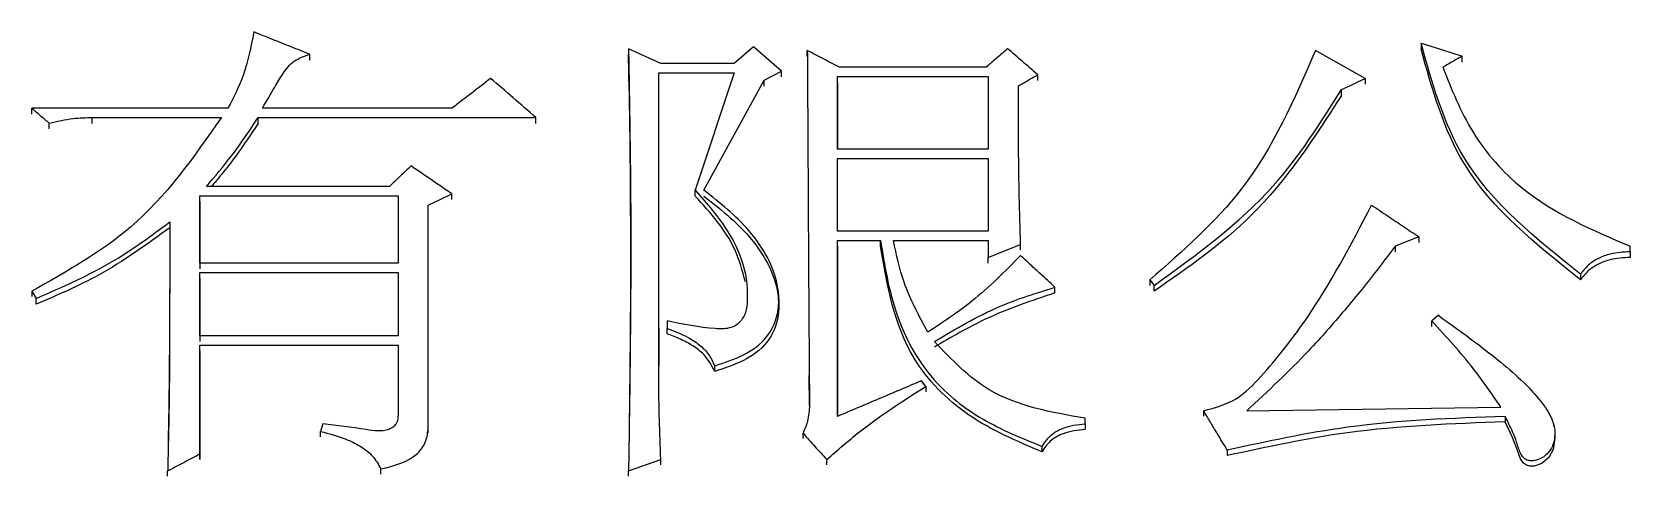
# Model space of a CAD drawing. Header units: millimetres. Extents: x 1852 to 4288, y 681 to 2404.
# Drawn here: x 2427.14 to 2435.17, y 2156.94 to 2159.17 of the extents above; entities that cross this region are included whole.
import ezdxf

# ---------------------------------------------------------------- set-up
doc = ezdxf.new("R2010")
doc.units = ezdxf.units.MM

msp = doc.modelspace()

# ---------------------------------------------------------------- linework, layer by layer
at = {"color": 7, "linetype": 'Continuous', "lineweight": 25}
for p, q in [((2428.5383, 2159.0296), (2428.5383, 2159.0593)), ((2430.3014, 2159.0127), (2430.1391, 2159.0874)), ((2430.1391, 2159.0874), (2430.1391, 2159.0574)), ((2430.1421, 2158.8784), (2430.1391, 2159.0574)), ((2430.7665, 2159.0967), (2430.6692, 2159.0127)), ((2430.9072, 2158.9753), (2430.7665, 2159.0967)), ((2431.037, 2159.0483), (2431.037, 2159.0781)), ((2433.8386, 2158.9379), (2433.5899, 2159.0781)), ((2434.1199, 2159.1154), (2434.1199, 2159.0856)), ((2434.3254, 2159.0204), (2434.3254, 2159.0501)), ((2430.2906, 2158.9659), (2430.6692, 2158.9659)), ((2430.2906, 2157.4943), (2430.2906, 2158.9659)), ((2430.2906, 2158.9364), (2430.2906, 2158.9659)), ((2430.6692, 2159.0127), (2430.3014, 2159.0127)), ((2430.6692, 2158.9659), (2430.4745, 2158.3765)), ((2430.8206, 2158.9286), (2430.9072, 2158.9753)), ((2430.9072, 2158.9457), (2430.9072, 2158.9753)), ((2431.9348, 2158.994), (2431.1992, 2158.994)), ((2430.5177, 2158.3765), (2430.8206, 2158.9286)), ((2430.8206, 2158.899), (2430.8206, 2158.9286)), ((2431.1884, 2158.9473), (2431.9456, 2158.9473)), ((2431.1884, 2158.5825), (2431.1884, 2158.9473)), ((2431.1884, 2158.9177), (2431.1884, 2158.9473)), ((2431.1884, 2158.9174), (2431.1884, 2158.5825)), ((2431.9456, 2158.9473), (2431.9456, 2158.5825)), ((2432.1944, 2158.9271), (2432.1944, 2158.9566)), ((2433.7196, 2158.8524), (2433.7196, 2158.8818)), ((2433.8386, 2158.9379), (2433.8386, 2158.9084)), ((2428.1271, 2158.7883), (2427.1427, 2158.7883)), ((2427.1427, 2158.759), (2427.1427, 2158.7883)), ((2427.4456, 2158.7415), (2428.0946, 2158.7415)), ((2427.4456, 2158.7123), (2427.4456, 2158.7415)), ((2428.2785, 2158.7415), (2429.674, 2158.7416)), ((2428.2786, 2158.7123), (2428.2785, 2158.7415)), ((2429.2521, 2158.7883), (2428.3002, 2158.7883)), ((2429.674, 2158.7123), (2429.674, 2158.7416)), ((2427.2293, 2158.6843), (2427.2293, 2158.7135)), ((2431.9456, 2158.5825), (2431.1884, 2158.5825)), ((2431.1884, 2158.5357), (2431.9456, 2158.5357)), ((2431.1884, 2158.1703), (2431.1884, 2158.5357)), ((2431.1884, 2158.5068), (2431.1884, 2158.5357)), ((2431.9456, 2158.5357), (2431.9456, 2158.1703)), ((2427.9865, 2158.3484), (2428.9817, 2158.3484)), ((2427.9865, 2158.0108), (2427.9865, 2158.3484)), ((2427.9865, 2158.3198), (2427.9865, 2158.3484)), ((2427.9865, 2158.3193), (2427.9865, 2157.9822)), ((2428.9384, 2158.3952), (2428.0189, 2158.3952)), ((2428.9817, 2158.3484), (2428.9817, 2158.0108)), ((2429.2521, 2158.3291), (2429.2521, 2158.3577)), ((2430.4745, 2158.3479), (2430.4745, 2158.3765)), ((2429.1331, 2157.1839), (2429.1331, 2158.3015)), ((2429.1331, 2158.273), (2429.1331, 2158.3015)), ((2431.9456, 2158.1703), (2431.1884, 2158.1703)), ((2431.1884, 2158.1234), (2431.4048, 2158.1234)), ((2431.1884, 2157.2403), (2431.1884, 2158.1234)), ((2431.1884, 2158.0952), (2431.1884, 2158.1234)), ((2431.1884, 2158.0947), (2431.1884, 2157.2403)), ((2431.4048, 2158.0952), (2431.4048, 2158.1234)), ((2431.4697, 2158.1234), (2431.9456, 2158.1234)), ((2431.9456, 2158.1234), (2431.9456, 2158.039)), ((2432.1079, 2158.0765), (2432.1079, 2158.1047)), ((2434.1091, 2158.1422), (2433.9901, 2158.0953)), ((2433.9901, 2158.0953), (2433.9901, 2158.0671)), ((2434.1091, 2158.1422), (2434.1091, 2158.1139)), ((2435.1692, 2158.0672), (2435.1692, 2158.0953)), ((2435.1692, 2158.0671), (2435.1692, 2158.0953)), ((2428.9817, 2158.0108), (2427.9865, 2158.0108)), ((2431.9456, 2158.0109), (2431.9456, 2158.039)), ((2435.1692, 2158.0672), (2435.1692, 2158.039)), ((2427.9865, 2157.9639), (2428.9817, 2157.9639)), ((2427.9865, 2157.6447), (2427.9865, 2157.9639)), ((2427.9865, 2157.936), (2427.9865, 2157.9639)), ((2427.9865, 2157.9354), (2427.9865, 2157.6165)), ((2428.9817, 2157.9639), (2428.9817, 2157.6447)), ((2432.7569, 2157.9264), (2432.7785, 2157.8983)), ((2434.9204, 2157.9546), (2434.9204, 2157.9266)), ((2427.1427, 2157.8701), (2427.1643, 2157.8326)), ((2427.1427, 2157.8701), (2427.1427, 2157.8423)), ((2430.8926, 2157.8253), (2430.8926, 2157.8533)), ((2432.2809, 2157.8611), (2432.2809, 2157.889)), ((2432.7785, 2157.8704), (2432.7785, 2157.8983)), ((2427.1643, 2157.8048), (2427.1643, 2157.8326)), ((2430.2906, 2157.6822), (2430.2906, 2157.494)), ((2430.3339, 2157.7198), (2430.3339, 2157.6823)), ((2430.3339, 2157.6548), (2430.3339, 2157.6823)), ((2434.2064, 2157.7481), (2434.174, 2157.7199)), ((2434.174, 2157.6923), (2434.174, 2157.7199)), ((2428.9817, 2157.6447), (2427.9865, 2157.6447)), ((2427.9865, 2157.5977), (2428.9817, 2157.5977)), ((2427.9865, 2157.052), (2427.9865, 2157.5977)), ((2427.9865, 2157.5703), (2427.9865, 2157.5977)), ((2428.9817, 2157.5977), (2428.9817, 2157.2497)), ((2427.9865, 2157.5696), (2427.9865, 2157.0247)), ((2430.5718, 2157.4671), (2430.5718, 2157.4943)), ((2431.0477, 2157.2956), (2431.0468, 2157.4467)), ((2431.6319, 2157.3909), (2431.6103, 2157.4191)), ((2431.6319, 2157.3909), (2431.6319, 2157.3638)), ((2433.2437, 2157.2686), (2434.5202, 2157.2874)), ((2428.6031, 2157.2027), (2428.5923, 2157.165)), ((2432.4324, 2157.2027), (2432.4324, 2157.2309)), ((2432.4324, 2157.2042), (2432.4324, 2157.2309)), ((2432.4324, 2157.2027), (2432.4324, 2157.176)), ((2433.0274, 2157.2686), (2433.0274, 2157.2418)), ((2434.5419, 2157.2404), (2434.5419, 2157.2136)), ((2434.7857, 2157.1912), (2434.7857, 2157.2011)), ((2428.5923, 2157.1383), (2428.5923, 2157.165)), ((2429.1331, 2157.1571), (2429.1331, 2157.1839)), ((2431.0154, 2157.129), (2431.0154, 2157.1556)), ((2427.9865, 2157.0255), (2427.9865, 2157.052)), ((2432.2161, 2157.0632), (2432.2161, 2157.0898)), ((2433.1464, 2157.0709), (2433.1464, 2157.0444)), ((2427.8243, 2156.9409), (2427.8242, 2156.9673)), ((2428.8952, 2156.9503), (2428.8952, 2156.9767)), ((2430.1392, 2156.9673), (2430.3014, 2157.0238)), ((2430.1392, 2156.9409), (2430.1392, 2156.9673)), ((2430.3014, 2156.9973), (2430.3014, 2157.0238)), ((2431.1343, 2156.9973), (2431.1343, 2157.0238))]:
    msp.add_line(p, q, dxfattribs=at)
at = {"color": 7, "linetype": 'Continuous', "lineweight": 25, "flags": 128}
for points in [[(2434.1199, 2159.1154), (2434.2227, 2159.0828), (2434.3254, 2159.0501)], [(2433.7196, 2158.8818), (2433.7645, 2158.903), (2433.8016, 2158.9205), (2433.8386, 2158.9379)], [(2429.1331, 2158.3015), (2429.1926, 2158.3296), (2429.2521, 2158.3577)], [(2431.9456, 2158.039), (2432.0268, 2158.0718), (2432.1079, 2158.1047)], [(2432.7569, 2157.9264), (2432.7569, 2157.916), (2432.7569, 2157.907), (2432.7569, 2157.8985)], [(2434.7896, 2157.1442), (2434.792, 2157.1323), (2434.7832, 2157.0745), (2434.7615, 2157.0346), (2434.7262, 2157.0045), (2434.6876, 2156.9908), (2434.6656, 2156.9905), (2434.6485, 2156.9956), (2434.6342, 2157.0062), (2434.6196, 2157.0277), (2434.5994, 2157.0832), (2434.5793, 2157.135), (2434.5419, 2157.2128), (2434.5419, 2157.2128)]]:
    msp.add_lwpolyline(points, dxfattribs=at)
at = {"color": 7, "linetype": 'Continuous', "lineweight": 25}
for points, knots in [([(2428.2568, 2159.1714), (2428.2428, 2159.0971), (2428.2177, 2158.9637), (2428.1549, 2158.8422), (2428.1271, 2158.7883)], [0, 0, 0, 0, 0.556867, 1, 1, 1, 1]), ([(2428.5382, 2159.0593), (2428.5071, 2159.0717), (2428.4447, 2159.0966), (2428.3509, 2159.134), (2428.2882, 2159.159), (2428.2569, 2159.1714)], [0, 0, 0, 0, 0.331265, 0.665632, 1, 1, 1, 1]), ([(2428.3002, 2158.7883), (2428.3212, 2158.8239), (2428.3558, 2158.8825), (2428.4024, 2158.9643), (2428.4552, 2159.0314), (2428.5102, 2159.0499), (2428.5382, 2159.0593)], [0, 0, 0, 0, 0.334928, 0.552034, 0.77193, 1, 1, 1, 1]), ([(2430.1391, 2159.0874), (2430.1393, 2159.0758), (2430.1397, 2159.0526), (2430.1403, 2159.0177), (2430.1411, 2158.9713), (2430.1421, 2158.9132), (2430.1433, 2158.8435), (2430.1444, 2158.7737), (2430.1454, 2158.704), (2430.1464, 2158.6342), (2430.1473, 2158.5644), (2430.148, 2158.5062), (2430.1486, 2158.448), (2430.1491, 2158.3898), (2430.1497, 2158.3199), (2430.15, 2158.2616), (2430.1502, 2158.215), (2430.1503, 2158.1801), (2430.1503, 2158.1451), (2430.1504, 2158.1101), (2430.1504, 2158.081), (2430.1503, 2158.0577), (2430.1503, 2158.0402), (2430.1503, 2158.0227), (2430.1503, 2158.0052), (2430.1502, 2157.9906), (2430.1502, 2157.9789), (2430.1502, 2157.9673), (2430.1501, 2157.9527), (2430.15, 2157.9352), (2430.15, 2157.9177), (2430.1499, 2157.9002), (2430.1498, 2157.8827), (2430.1497, 2157.8652), (2430.1496, 2157.8418), (2430.1494, 2157.8127), (2430.1492, 2157.7776), (2430.1489, 2157.7426), (2430.1486, 2157.7076), (2430.1483, 2157.6725), (2430.148, 2157.6375), (2430.1475, 2157.5908), (2430.1469, 2157.5324), (2430.1461, 2157.4623), (2430.1452, 2157.3921), (2430.1443, 2157.322), (2430.1435, 2157.2635), (2430.1428, 2157.2167), (2430.1423, 2157.1816), (2430.1418, 2157.1465), (2430.1413, 2157.1114), (2430.1408, 2157.0763), (2430.1402, 2157.0405), (2430.1397, 2157.0042), (2430.1393, 2156.9796), (2430.1392, 2156.9673)], [0, 0, 0, 0, 0.016501, 0.033002, 0.049503, 0.082504, 0.115506, 0.148508, 0.18151, 0.214512, 0.247513, 0.280515, 0.297016, 0.330018, 0.36302, 0.396021, 0.412522, 0.429023, 0.445524, 0.462025, 0.478526, 0.486776, 0.495027, 0.503277, 0.511528, 0.519778, 0.523903, 0.528029, 0.536279, 0.54453, 0.55278, 0.56103, 0.569281, 0.577531, 0.585782, 0.602283, 0.618784, 0.635284, 0.651785, 0.668286, 0.684787, 0.701288, 0.73429, 0.767292, 0.800293, 0.833295, 0.866297, 0.882798, 0.899299, 0.9158, 0.932301, 0.948801, 0.965302, 0.982651, 1, 1, 1, 1]), ([(2431.037, 2159.0781), (2431.0373, 2159.0165), (2431.0381, 2158.8934), (2431.0392, 2158.7086), (2431.0402, 2158.5236), (2431.041, 2158.3693), (2431.0418, 2158.215), (2431.0427, 2158.0606), (2431.0438, 2157.8751), (2431.0449, 2157.7204), (2431.0459, 2157.5777), (2431.0467, 2157.4718), (2431.0473, 2157.3718), (2431.0476, 2157.3218), (2431.0478, 2157.2968)], [0, 0, 0, 0, 0.1040227, 0.2080454, 0.3120681, 0.4160908, 0.4681022, 0.5721249, 0.6761476, 0.7801703, 0.8321816, 0.9160906, 0.9580452, 1, 1, 1, 1]), ([(2431.1992, 2158.994), (2431.1722, 2159.008), (2431.1181, 2159.036), (2431.064, 2159.064), (2431.037, 2159.0781)], [0, 0, 0, 0, 0.4999995, 1, 1, 1, 1]), ([(2432.043, 2159.0874), (2432.0249, 2159.0718), (2431.9889, 2159.0407), (2431.9528, 2159.0096), (2431.9348, 2158.994)], [0, 0, 0, 0, 0.500001, 1, 1, 1, 1]), ([(2432.1944, 2158.9566), (2432.1692, 2158.9784), (2432.1187, 2159.022), (2432.0682, 2159.0656), (2432.043, 2159.0874)], [0, 0, 0, 0, 0.499999, 1, 1, 1, 1]), ([(2433.5899, 2159.0781), (2433.4835, 2158.834), (2433.2911, 2158.3924), (2432.922, 2158.0704), (2432.7569, 2157.9264)], [0, 0, 0, 0, 0.552865, 1, 1, 1, 1]), ([(2434.9204, 2157.9546), (2434.6977, 2158.1325), (2434.3055, 2158.4459), (2434.1759, 2158.9134), (2434.1199, 2159.1154)], [0, 0, 0, 0, 0.567651, 1, 1, 1, 1]), ([(2434.9204, 2157.9261), (2434.6977, 2158.1037), (2434.3056, 2158.4166), (2434.1759, 2158.8836), (2434.1199, 2159.0854)], [0, 0, 0, 0, 0.5677675, 1, 1, 1, 1]), ([(2434.3254, 2159.0501), (2434.3111, 2159.0418), (2434.2878, 2159.0284), (2434.2553, 2159.0097), (2434.2372, 2158.9992), (2434.2281, 2158.994)], [0, 0, 0, 0, 0.4397373, 0.7198705, 1, 1, 1, 1]), ([(2434.2281, 2158.994), (2434.2729, 2158.8824), (2434.3639, 2158.6561), (2434.6676, 2158.3098), (2434.9777, 2158.1772), (2435.1692, 2158.0953)], [0, 0, 0, 0, 0.271527, 0.550151, 1, 1, 1, 1]), ([(2429.4468, 2158.9379), (2429.4144, 2158.913), (2429.3495, 2158.8631), (2429.2846, 2158.8132), (2429.2521, 2158.7883)], [0, 0, 0, 0, 0.500001, 1, 1, 1, 1]), ([(2429.674, 2158.7416), (2429.6361, 2158.7743), (2429.5604, 2158.8398), (2429.4847, 2158.9052), (2429.4468, 2158.9379)], [0, 0, 0, 0, 0.5, 1, 1, 1, 1]), ([(2430.1408, 2158.9485), (2430.1408, 2158.9485), (2430.1408, 2158.9484), (2430.1408, 2158.9476), (2430.1409, 2158.938), (2430.1452, 2158.6304), (2430.1502, 2158.1989), (2430.1478, 2157.6767), (2430.1448, 2157.3994), (2430.1431, 2157.2568), (2430.1419, 2157.1703), (2430.1417, 2157.1445), (2430.1416, 2157.1311)], [0, 0, 0, 0, 0.000561, 0.001264, 0.002999, 0.021919, 0.484329, 0.728284, 0.866003, 0.931669, 0.9642, 1, 1, 1, 1]), ([(2432.0971, 2158.9005), (2432.1133, 2158.9099), (2432.1457, 2158.9286), (2432.1782, 2158.9473), (2432.1944, 2158.9566)], [0, 0, 0, 0, 0.499999, 1, 1, 1, 1]), ([(2432.1079, 2158.1047), (2432.1035, 2158.2656), (2432.0991, 2158.4299), (2432.0981, 2158.5972), (2432.0981, 2158.6102), (2432.098, 2158.6233), (2432.0979, 2158.6363), (2432.0979, 2158.6461), (2432.0978, 2158.6592), (2432.0977, 2158.6722), (2432.0977, 2158.6853), (2432.0976, 2158.6951), (2432.0976, 2158.7081), (2432.0975, 2158.7212), (2432.0975, 2158.7342), (2432.0974, 2158.7473), (2432.0974, 2158.7603), (2432.0974, 2158.7734), (2432.0973, 2158.7831), (2432.0973, 2158.7962), (2432.0973, 2158.8076), (2432.0973, 2158.8174), (2432.0972, 2158.8239), (2432.0972, 2158.8304), (2432.0972, 2158.837), (2432.0972, 2158.8418), (2432.0972, 2158.8484), (2432.0972, 2158.8549), (2432.0971, 2158.8614), (2432.0971, 2158.8663), (2432.0971, 2158.8728), (2432.0971, 2158.8793), (2432.0971, 2158.8859), (2432.0971, 2158.8924), (2432.0971, 2158.8973), (2432.0971, 2158.9005)], [0, 0, 0, 0, 0.606141, 0.618449, 0.630757, 0.655373, 0.667681, 0.679989, 0.692297, 0.716913, 0.729221, 0.741529, 0.753837, 0.778453, 0.790761, 0.803069, 0.827685, 0.839993, 0.852301, 0.864609, 0.889225, 0.895379, 0.901533, 0.913842, 0.919996, 0.92615, 0.932304, 0.944612, 0.950766, 0.95692, 0.963074, 0.975382, 0.981536, 0.98769, 1, 1, 1, 1]), ([(2432.7785, 2157.8983), (2432.9926, 2158.0529), (2433.3711, 2158.3264), (2433.614, 2158.7136), (2433.7196, 2158.8819)], [0, 0, 0, 0, 0.565351, 1, 1, 1, 1]), ([(2433.7196, 2158.8521), (2433.5818, 2158.6387), (2433.333, 2158.2532), (2432.9496, 2157.9881), (2432.7785, 2157.8698)], [0, 0, 0, 0, 0.5536896, 1, 1, 1, 1]), ([(2427.1427, 2158.7883), (2427.1572, 2158.7758), (2427.186, 2158.7509), (2427.2148, 2158.7259), (2427.2293, 2158.7135)], [0, 0, 0, 0, 0.5, 1, 1, 1, 1]), ([(2428.0946, 2158.7415), (2427.956, 2158.5436), (2427.705, 2158.1851), (2427.3167, 2157.9676), (2427.1427, 2157.8701)], [0, 0, 0, 0, 0.551948, 1, 1, 1, 1]), ([(2427.2293, 2158.7135), (2427.269, 2158.7228), (2427.3402, 2158.7394), (2427.4133, 2158.7409), (2427.4456, 2158.7415)], [0, 0, 0, 0, 0.558835, 1, 1, 1, 1]), ([(2428.0189, 2158.3952), (2428.0621, 2158.4461), (2428.1305, 2158.5267), (2428.2147, 2158.644), (2428.2573, 2158.709), (2428.2785, 2158.7415)], [0, 0, 0, 0, 0.460317, 0.729933, 1, 1, 1, 1]), ([(2428.2786, 2158.712), (2428.242, 2158.6567), (2428.184, 2158.569), (2428.1031, 2158.4649), (2428.0606, 2158.4152), (2428.0435, 2158.3952)], [0, 0, 0, 0, 0.5049737, 0.8003061, 1, 1, 1, 1]), ([(2429.0466, 2158.4982), (2429.0286, 2158.4811), (2428.9925, 2158.4467), (2428.9564, 2158.4124), (2428.9384, 2158.3952)], [0, 0, 0, 0, 0.500002, 1, 1, 1, 1]), ([(2429.2521, 2158.3577), (2429.2179, 2158.3812), (2429.1493, 2158.428), (2429.0808, 2158.4748), (2429.0466, 2158.4982)], [0, 0, 0, 0, 0.499999, 1, 1, 1, 1]), ([(2430.4745, 2158.3765), (2430.5327, 2158.3095), (2430.6362, 2158.1905), (2430.7267, 2157.9978), (2430.7389, 2157.8563), (2430.7317, 2157.7678), (2430.709, 2157.7249), (2430.6806, 2157.697), (2430.6348, 2157.6786), (2430.5155, 2157.682), (2430.4133, 2157.7033), (2430.3339, 2157.7198)], [0, 0, 0, 0, 0.23749, 0.42213, 0.564767, 0.621672, 0.660735, 0.693272, 0.725999, 0.787152, 1, 1, 1, 1]), ([(2430.7263, 2157.916), (2430.7111, 2157.9716), (2430.6664, 2158.1342), (2430.5507, 2158.2628), (2430.4745, 2158.3474)], [0, 0, 0, 0, 0.341793, 1, 1, 1, 1]), ([(2430.5718, 2157.4943), (2430.6207, 2157.5103), (2430.717, 2157.5418), (2430.845, 2157.6315), (2430.9023, 2157.7745), (2430.8848, 2157.9703), (2430.7537, 2158.1894), (2430.5974, 2158.3133), (2430.5177, 2158.3765)], [0, 0, 0, 0, 0.127311, 0.25064, 0.376347, 0.501102, 0.745819, 1, 1, 1, 1]), ([(2430.5177, 2158.3474), (2430.5974, 2158.2844), (2430.7536, 2158.1606), (2430.8848, 2157.9418), (2430.9023, 2157.7462), (2430.845, 2157.6033), (2430.717, 2157.5138), (2430.6207, 2157.4823), (2430.5718, 2157.4664)], [0, 0, 0, 0, 0.254227, 0.498888, 0.62358, 0.749246, 0.87261, 1, 1, 1, 1]), ([(2433.0274, 2157.2686), (2433.0846, 2157.2843), (2433.1981, 2157.3155), (2433.3622, 2157.4887), (2433.6088, 2157.7997), (2433.7673, 2158.103), (2433.8711, 2158.3016)], [0, 0, 0, 0, 0.124706, 0.247159, 0.50724, 1, 1, 1, 1]), ([(2433.8711, 2158.3016), (2433.8987, 2158.2831), (2433.9522, 2158.2473), (2434.0315, 2158.1942), (2434.0832, 2158.1595), (2434.1091, 2158.1422)], [0, 0, 0, 0, 0.347779, 0.673889, 1, 1, 1, 1]), ([(2427.1643, 2157.8326), (2427.2988, 2157.8915), (2427.5374, 2157.9962), (2427.7446, 2158.15), (2427.835, 2158.2172)], [0, 0, 0, 0, 0.563405, 1, 1, 1, 1]), ([(2427.835, 2158.1883), (2427.7187, 2158.1039), (2427.5097, 2157.9522), (2427.2705, 2157.8497), (2427.1643, 2157.8042)], [0, 0, 0, 0, 0.556386, 1, 1, 1, 1]), ([(2427.835, 2158.2172), (2427.835, 2158.1865), (2427.8349, 2158.1481), (2427.8348, 2158.1059), (2427.8348, 2158.0867), (2427.8348, 2158.0675), (2427.8347, 2158.0483), (2427.8347, 2158.0291), (2427.8347, 2158.0099), (2427.8346, 2157.9907), (2427.8346, 2157.9715), (2427.8345, 2157.9446), (2427.8345, 2157.9139), (2427.8344, 2157.8755), (2427.8343, 2157.837), (2427.8342, 2157.7986), (2427.8341, 2157.7602), (2427.834, 2157.7217), (2427.8339, 2157.6833), (2427.8338, 2157.6448), (2427.8337, 2157.6064), (2427.8336, 2157.5679), (2427.8335, 2157.5294), (2427.8332, 2157.4448), (2427.8323, 2157.3524), (2427.8308, 2157.26), (2427.8299, 2157.2138), (2427.8291, 2157.1753), (2427.8285, 2157.1444), (2427.8279, 2157.1213), (2427.8274, 2157.0982), (2427.8269, 2157.0751), (2427.8263, 2157.052), (2427.8259, 2157.0327), (2427.8254, 2157.0128), (2427.8249, 2156.9923), (2427.8245, 2156.9756), (2427.8242, 2156.9673)], [0, 0, 0, 0, 0.073851, 0.092313, 0.101545, 0.120007, 0.13847, 0.147702, 0.166164, 0.184627, 0.193858, 0.212321, 0.249246, 0.267709, 0.304634, 0.34156, 0.360022, 0.396948, 0.433873, 0.452336, 0.489261, 0.526187, 0.544649, 0.581575, 0.729279, 0.766204, 0.803129, 0.840055, 0.858517, 0.87698, 0.895443, 0.913906, 0.932368, 0.950831, 0.960062, 0.980031, 1, 1, 1, 1]), ([(2431.4048, 2158.1234), (2431.4247, 2158.0002), (2431.4649, 2157.7523), (2431.6384, 2157.4281), (2431.9143, 2157.2123), (2432.1148, 2157.1309), (2432.2161, 2157.0898)], [0, 0, 0, 0, 0.271409, 0.54611, 0.770558, 1, 1, 1, 1]), ([(2432.2161, 2157.0624), (2432.0885, 2157.1165), (2431.8376, 2157.2228), (2431.4945, 2157.5699), (2431.4385, 2157.8973), (2431.4048, 2158.0947)], [0, 0, 0, 0, 0.291427, 0.572864, 1, 1, 1, 1]), ([(2431.6428, 2157.6635), (2431.598, 2157.7456), (2431.5183, 2157.8916), (2431.4845, 2158.0528), (2431.4697, 2158.1234)], [0, 0, 0, 0, 0.561781, 1, 1, 1, 1]), ([(2433.9901, 2158.0953), (2433.935, 2158.0232), (2433.8248, 2157.8789), (2433.6777, 2157.705), (2433.4896, 2157.4965), (2433.3498, 2157.367), (2433.2437, 2157.2686)], [0, 0, 0, 0, 0.2451247, 0.4903068, 0.6128774, 1, 1, 1, 1]), ([(2432.1079, 2158.0484), (2432.0291, 2157.9686), (2431.8876, 2157.8252), (2431.718, 2157.7132), (2431.6428, 2157.6635)], [0, 0, 0, 0, 0.556475, 1, 1, 1, 1]), ([(2432.2809, 2157.889), (2432.2566, 2157.9113), (2432.2156, 2157.9491), (2432.158, 2158.0022), (2432.1246, 2158.033), (2432.1079, 2158.0484)], [0, 0, 0, 0, 0.4208329, 0.7104104, 1, 1, 1, 1]), ([(2435.1692, 2158.0672), (2435.1357, 2158.0655), (2435.0808, 2158.0626), (2435.0097, 2158.0365), (2434.9572, 2158.0022), (2434.9326, 2157.9703), (2434.9204, 2157.9546)], [0, 0, 0, 0, 0.347684, 0.57015, 0.787843, 1, 1, 1, 1]), ([(2435.1692, 2158.0385), (2435.1357, 2158.0368), (2435.0808, 2158.034), (2435.0097, 2158.0078), (2434.9572, 2157.9736), (2434.9326, 2157.9418), (2434.9204, 2157.9261)], [0, 0, 0, 0, 0.347782, 0.570278, 0.787942, 1, 1, 1, 1]), ([(2427.8344, 2157.8967), (2427.8339, 2157.7473), (2427.833, 2157.5139), (2427.8292, 2157.251), (2427.8269, 2157.1221), (2427.8265, 2157.0857), (2427.8265, 2157.0847), (2427.8265, 2157.0844), (2427.8265, 2157.0843), (2427.8265, 2157.0843), (2427.8265, 2157.0843)], [0, 0, 0, 0, 0.538947, 0.84135, 0.9945, 0.997599, 0.998704, 0.99955, 0.999901, 1, 1, 1, 1]), ([(2431.6752, 2157.6165), (2431.7818, 2157.68), (2431.9728, 2157.7936), (2432.1865, 2157.8597), (2432.2809, 2157.889)], [0, 0, 0, 0, 0.558168, 1, 1, 1, 1]), ([(2432.2809, 2157.8605), (2432.1619, 2157.8208), (2431.9501, 2157.75), (2431.759, 2157.6377), (2431.6752, 2157.5884)], [0, 0, 0, 0, 0.56146, 1, 1, 1, 1]), ([(2430.3339, 2157.6823), (2430.3683, 2157.669), (2430.4247, 2157.6473), (2430.4947, 2157.6027), (2430.5437, 2157.5542), (2430.5625, 2157.5141), (2430.5718, 2157.4943)], [0, 0, 0, 0, 0.348649, 0.570981, 0.788219, 1, 1, 1, 1]), ([(2434.5202, 2157.2874), (2434.4757, 2157.3522), (2434.4012, 2157.4606), (2434.2814, 2157.6018), (2434.2098, 2157.6805), (2434.174, 2157.7199)], [0, 0, 0, 0, 0.425603, 0.712586, 1, 1, 1, 1]), ([(2434.2064, 2157.7481), (2434.2816, 2157.694), (2434.4398, 2157.5801), (2434.6181, 2157.4344), (2434.7315, 2157.3075), (2434.7796, 2157.2323), (2434.7957, 2157.1599), (2434.7874, 2157.1053), (2434.7638, 2157.0601), (2434.7292, 2157.0306), (2434.6941, 2157.0175), (2434.6668, 2157.0167), (2434.6479, 2157.0219), (2434.6312, 2157.0347), (2434.6129, 2157.0645), (2434.6008, 2157.1099), (2434.5761, 2157.1723), (2434.5548, 2157.2146), (2434.5419, 2157.2404)], [0, 0, 0, 0, 0.208327, 0.438591, 0.516152, 0.594124, 0.638952, 0.683964, 0.718603, 0.753477, 0.783861, 0.800038, 0.813271, 0.826563, 0.846381, 0.891589, 0.934119, 1, 1, 1, 1]), ([(2430.5718, 2157.4664), (2430.5558, 2157.4967), (2430.5291, 2157.5472), (2430.463, 2157.5958), (2430.4011, 2157.6296), (2430.3564, 2157.6459), (2430.3339, 2157.6541)], [0, 0, 0, 0, 0.328554, 0.548785, 0.773176, 1, 1, 1, 1]), ([(2432.4324, 2157.2309), (2432.2628, 2157.2609), (2431.9652, 2157.3135), (2431.7624, 2157.5254), (2431.6752, 2157.6165)], [0, 0, 0, 0, 0.5699995, 1, 1, 1, 1]), ([(2430.3014, 2157.0238), (2430.2985, 2157.0909), (2430.2938, 2157.2028), (2430.2913, 2157.3597), (2430.2908, 2157.4494), (2430.2906, 2157.4943)], [0, 0, 0, 0, 0.427543, 0.713753, 1, 1, 1, 1]), ([(2431.1343, 2157.0238), (2431.1884, 2157.0708), (2431.293, 2157.1618), (2431.4607, 2157.2827), (2431.5748, 2157.3548), (2431.6319, 2157.3909)], [0, 0, 0, 0, 0.347854, 0.67337, 1, 1, 1, 1]), ([(2431.6103, 2157.4191), (2431.54, 2157.3893), (2431.3994, 2157.3297), (2431.2587, 2157.2701), (2431.1884, 2157.2403)], [0, 0, 0, 0, 0.5, 1, 1, 1, 1]), ([(2431.0478, 2157.2968), (2431.0462, 2157.2696), (2431.0434, 2157.2207), (2431.0239, 2157.1756), (2431.0154, 2157.1556)], [0, 0, 0, 0, 0.557581, 1, 1, 1, 1]), ([(2428.9818, 2157.2497), (2428.981, 2157.2355), (2428.9798, 2157.2125), (2428.9591, 2157.1868), (2428.9089, 2157.1605), (2428.7828, 2157.181), (2428.6745, 2157.1941), (2428.6031, 2157.2027)], [0, 0, 0, 0, 0.1006488, 0.1620174, 0.226226, 0.4894859, 1, 1, 1, 1]), ([(2432.2161, 2157.0898), (2432.232, 2157.1127), (2432.2587, 2157.1511), (2432.3187, 2157.1817), (2432.3742, 2157.1977), (2432.413, 2157.201), (2432.4324, 2157.2027)], [0, 0, 0, 0, 0.327601, 0.548377, 0.773257, 1, 1, 1, 1]), ([(2433.1464, 2157.0709), (2433.1295, 2157.099), (2433.1012, 2157.1459), (2433.0616, 2157.2118), (2433.0388, 2157.2497), (2433.0274, 2157.2686)], [0, 0, 0, 0, 0.425168, 0.712584, 1, 1, 1, 1]), ([(2434.5419, 2157.2404), (2434.2766, 2157.2309), (2433.8059, 2157.2142), (2433.3468, 2157.1145), (2433.1464, 2157.0709)], [0, 0, 0, 0, 0.5634764, 1, 1, 1, 1]), ([(2434.5419, 2157.2128), (2434.2766, 2157.2034), (2433.8059, 2157.1866), (2433.3468, 2157.087), (2433.1464, 2157.0436)], [0, 0, 0, 0, 0.563487, 1, 1, 1, 1]), ([(2428.5923, 2157.165), (2428.6344, 2157.1541), (2428.7033, 2157.1363), (2428.7911, 2157.0934), (2428.8572, 2157.045), (2428.8826, 2156.9992), (2428.8952, 2156.9767)], [0, 0, 0, 0, 0.348454, 0.571203, 0.789125, 1, 1, 1, 1]), ([(2428.8952, 2156.9767), (2428.9632, 2156.9931), (2429.0566, 2157.0156), (2429.1255, 2157.1126), (2429.1306, 2157.1603), (2429.1331, 2157.1839)], [0, 0, 0, 0, 0.57516, 0.790026, 1, 1, 1, 1]), ([(2431.0154, 2157.1556), (2431.0352, 2157.1337), (2431.0748, 2157.0897), (2431.1145, 2157.0458), (2431.1343, 2157.0238)], [0, 0, 0, 0, 0.499999, 1, 1, 1, 1]), ([(2432.4324, 2157.1752), (2432.3948, 2157.1708), (2432.3345, 2157.1639), (2432.2607, 2157.1239), (2432.2301, 2157.0865), (2432.2176, 2157.0649), (2432.2161, 2157.0624)], [0, 0, 0, 0, 0.437314, 0.69985, 0.964494, 1, 1, 1, 1])]:
    msp.add_open_spline(points, degree=3, knots=knots, dxfattribs=at)
msp.add_open_spline([(2427.8242, 2156.9673), (2427.8513, 2156.9814), (2427.9054, 2157.0097), (2427.9595, 2157.0379), (2427.9865, 2157.052)], degree=3, dxfattribs=at)

doc.saveas('drawing.dxf')
